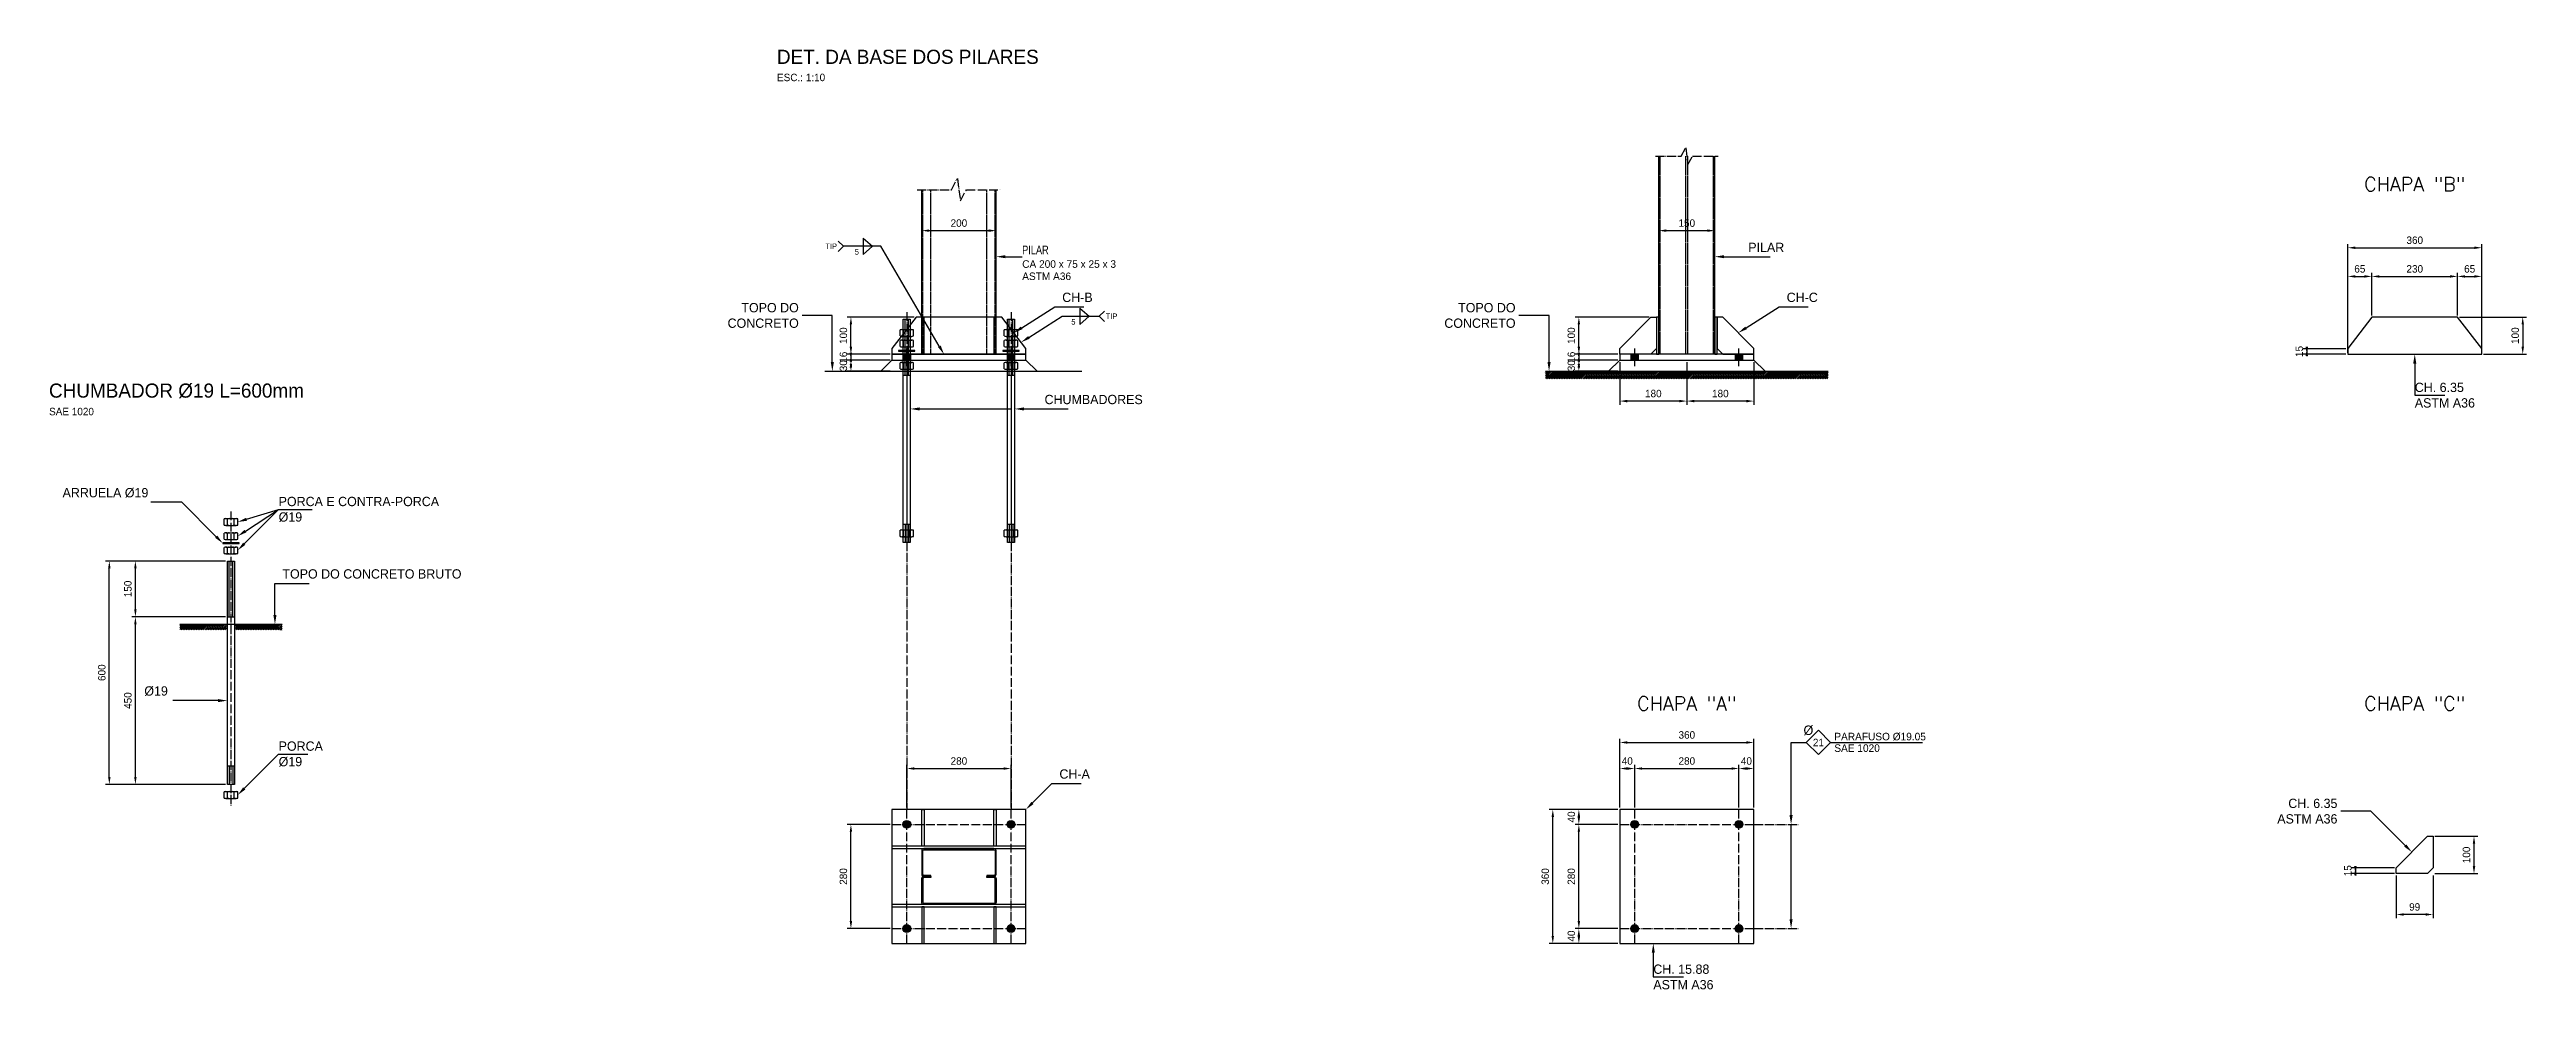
# Model space of a CAD drawing. Extents: x -2442 to 4210, y -1699 to 827.
import ezdxf

# ---------------------------------------------------------------- set-up
doc = ezdxf.new("R2010")
doc.units = 0
doc.header["$MEASUREMENT"] = 0
doc.linetypes.add('ACAD_ISO01W100', pattern=[5, 4, -1])
doc.linetypes.add('ACAD_ISO04W100', pattern=[30.5, 24, -3, 0.5, -3])
doc.layers.get('DEFPOINTS').update_dxf_attribs({"linetype": 'ACAD_ISO01W100'})
for name, color, linetype in [('CHU-CHUMBADOR', 1, 'Continuous'), ('DIM-1', 4, 'Continuous'), ('EIXO', 5, 'ACAD_ISO04W100'), ('FAB-CHAPA', 2, 'Continuous'), ('G-SIMBOLO', 4, 'Continuous'), ('L-HIDDEN', 7, 'ACAD_ISO01W100'), ('PERFIL', 1, 'Continuous'), ('REGUA120', 2, 'Continuous'), ('REGUA80', 4, 'Continuous')]:
    doc.layers.add(name, color=color, linetype=linetype)
doc.styles.add('REGUA100', font='ROMANS.SHX', dxfattribs={"height": 2.54})
doc.dimstyles.new('ISO-25', dxfattribs={"dimtxt": 2.5, "dimasz": 2.5, "dimexe": 1.25, "dimexo": 0.625, "dimtad": 1, "dimtxsty": 'STANDARD', "dimcen": 2.5, "dimclrt": 4, "dimazin": 3, "dimtfac": 1, "dimtmove": 0, "dimatfit": 3})
pattern_1 = [(45, (0, 0), (-2.245064, 2.245064), [])]

# ---------------------------------------------------------------- blocks, each defined once
blk = doc.blocks.new('*D0')
for p, q in [((-1969.5, -697.5), (-2221.7, -697.5)), ((-2211.7, -1127.5), (-2211.7, -717.5)), ((-1969.5, -1147.5), (-2221.7, -1147.5))]:
    blk.add_line(p, q)
for points in [[(-2211.7, -697.5), (-2208.4, -717.5), (-2215, -717.5)], [(-2211.7, -1147.5), (-2215, -1127.5), (-2208.4, -1127.5)]]:
    blk.add_trace(points)
at = {"layer": 'DEFPOINTS', "color": 0, "linetype": 'BYBLOCK'}
for p in [(-1964.5, -697.5), (-1964.5, -1147.5)]:
    blk.add_point(p, dxfattribs=at)
at = {"layer": 'REGUA80', "color": 4, "insert": (-2221.7, -922.5), "char_height": 20, "attachment_point": 8, "rotation": 90}
blk.add_mtext('450', dxfattribs=at)
blk = doc.blocks.new('*D1')
for p, q in [((-1969.5, -547.5), (-2221.7, -547.5)), ((-2211.7, -677.5), (-2211.7, -567.5)), ((-1969.5, -697.5), (-2221.7, -697.5))]:
    blk.add_line(p, q)
for points in [[(-2211.7, -547.5), (-2208.4, -567.5), (-2215, -567.5)], [(-2211.7, -697.5), (-2215, -677.5), (-2208.4, -677.5)]]:
    blk.add_trace(points)
at = {"layer": 'DEFPOINTS', "color": 0, "linetype": 'BYBLOCK'}
for p in [(-1964.5, -547.5), (-1964.5, -697.5)]:
    blk.add_point(p, dxfattribs=at)
at = {"layer": 'REGUA80', "color": 4, "insert": (-2221.7, -622.5), "char_height": 20, "attachment_point": 8, "rotation": 90}
blk.add_mtext('150', dxfattribs=at)
blk = doc.blocks.new('*D2')
for p, q in [((-1969.5, -547.5), (-2291.7, -547.5)), ((-2281.7, -1127.5), (-2281.7, -567.5)), ((-1969.5, -1147.5), (-2291.7, -1147.5))]:
    blk.add_line(p, q)
for points in [[(-2281.7, -547.5), (-2278.4, -567.5), (-2285, -567.5)], [(-2281.7, -1147.5), (-2285, -1127.5), (-2278.4, -1127.5)]]:
    blk.add_trace(points)
at = {"layer": 'DEFPOINTS', "color": 0, "linetype": 'BYBLOCK'}
for p in [(-1964.5, -547.5), (-1964.5, -1147.5)]:
    blk.add_point(p, dxfattribs=at)
at = {"layer": 'REGUA80', "color": 4, "insert": (-2291.7, -847.5), "char_height": 20, "attachment_point": 8, "rotation": 90}
blk.add_mtext('600', dxfattribs=at)
blk = doc.blocks.new('*D3')
for p, q in [((-100, 320), (-100, 350)), ((-80, 340), (80, 340)), ((100, 320), (100, 350))]:
    blk.add_line(p, q)
for points in [[(-100, 340), (-80, 343.3), (-80, 336.7)], [(100, 340), (80, 336.7), (80, 343.3)]]:
    blk.add_trace(points)
at = {"layer": 'DEFPOINTS', "color": 0}
for p in [(0, 350), (-100, 315), (100, 315)]:
    blk.add_point(p, dxfattribs=at)
at = {"layer": 'REGUA80', "color": 4, "insert": (0, 350), "char_height": 20, "attachment_point": 8}
blk.add_mtext('200', dxfattribs=at)
blk = doc.blocks.new('*D4')
for p, q in [((-185, -7.9), (-300, -7.9)), ((-185, -37.9), (-300, -37.9)), ((-290, -17.9), (-290, -27.9))]:
    blk.add_line(p, q)
for points in [[(-290, -7.9), (-286.7, -27.9), (-293.3, -27.9)], [(-290, -37.9), (-293.3, -17.9), (-286.7, -17.9)]]:
    blk.add_trace(points)
at = {"layer": 'DEFPOINTS', "color": 0, "linetype": 'BYBLOCK'}
for p in [(-180, -7.9), (-180, -37.9)]:
    blk.add_point(p, dxfattribs=at)
at = {"layer": 'REGUA80', "color": 4, "insert": (-300, -22.9), "char_height": 20, "attachment_point": 8, "rotation": 90}
blk.add_mtext('30', dxfattribs=at)
blk = doc.blocks.new('*D5')
for p, q in [((-185, 7.9), (-300, 7.9)), ((-290, 12.1), (-290, -12.1)), ((-185, -7.9), (-300, -7.9))]:
    blk.add_line(p, q)
for points in [[(-290, -7.9), (-293.3, 12.1), (-286.7, 12.1)], [(-290, 7.9), (-286.7, -12.1), (-293.3, -12.1)]]:
    blk.add_trace(points)
at = {"layer": 'DEFPOINTS', "color": 0, "linetype": 'BYBLOCK'}
for p in [(-180, 7.9), (-180, -7.9)]:
    blk.add_point(p, dxfattribs=at)
at = {"layer": 'REGUA80', "color": 4, "insert": (-300, 0), "char_height": 20, "attachment_point": 8, "rotation": 90}
blk.add_mtext('16', dxfattribs=at)
blk = doc.blocks.new('*D6')
for p, q in [((-120, 107.9), (-300, 107.9)), ((-290, 27.9), (-290, 87.9)), ((-185, 7.9), (-300, 7.9))]:
    blk.add_line(p, q)
for points in [[(-290, 107.9), (-286.7, 87.9), (-293.3, 87.9)], [(-290, 7.9), (-293.3, 27.9), (-286.7, 27.9)]]:
    blk.add_trace(points)
at = {"layer": 'DEFPOINTS', "color": 0, "linetype": 'BYBLOCK'}
for p in [(-115, 107.9), (-180, 7.9)]:
    blk.add_point(p, dxfattribs=at)
at = {"layer": 'REGUA80', "color": 4, "insert": (-300, 57.9), "char_height": 20, "attachment_point": 8, "rotation": 90}
blk.add_mtext('100', dxfattribs=at)
blk = doc.blocks.new('*D7')
for p, q in [((1880, 320), (1880, 350)), ((1900, 340), (2010, 340)), ((2030, 320), (2030, 350))]:
    blk.add_line(p, q)
for points in [[(1880, 340), (1900, 343.3), (1900, 336.7)], [(2030, 340), (2010, 336.7), (2010, 343.3)]]:
    blk.add_trace(points)
at = {"layer": 'DEFPOINTS', "color": 0}
for p in [(1955, 350), (1880, 315), (2030, 315)]:
    blk.add_point(p, dxfattribs=at)
at = {"layer": 'REGUA80', "color": 4, "insert": (1955, 350), "char_height": 20, "attachment_point": 8}
blk.add_mtext('150', dxfattribs=at)
blk = doc.blocks.new('*D8')
for p, q in [((1770, -7.9), (1655, -7.9)), ((1770, -37.9), (1655, -37.9)), ((1665, -17.9), (1665, -27.9))]:
    blk.add_line(p, q)
for points in [[(1665, -7.9), (1668.3, -27.9), (1661.7, -27.9)], [(1665, -37.9), (1661.7, -17.9), (1668.3, -17.9)]]:
    blk.add_trace(points)
at = {"layer": 'DEFPOINTS', "color": 0, "linetype": 'BYBLOCK'}
for p in [(1775, -7.9), (1775, -37.9)]:
    blk.add_point(p, dxfattribs=at)
at = {"layer": 'REGUA80', "color": 4, "insert": (1655, -22.9), "char_height": 20, "attachment_point": 8, "rotation": 90}
blk.add_mtext('30', dxfattribs=at)
blk = doc.blocks.new('*D9')
for p, q in [((1770, 7.9), (1655, 7.9)), ((1665, 12.1), (1665, -12.1)), ((1770, -7.9), (1655, -7.9))]:
    blk.add_line(p, q)
for points in [[(1665, -7.9), (1661.7, 12.1), (1668.3, 12.1)], [(1665, 7.9), (1668.3, -12.1), (1661.7, -12.1)]]:
    blk.add_trace(points)
at = {"layer": 'DEFPOINTS', "color": 0, "linetype": 'BYBLOCK'}
for p in [(1775, 7.9), (1775, -7.9)]:
    blk.add_point(p, dxfattribs=at)
at = {"layer": 'REGUA80', "color": 4, "insert": (1655, 0), "char_height": 20, "attachment_point": 8, "rotation": 90}
blk.add_mtext('16', dxfattribs=at)
blk = doc.blocks.new('*D10')
for p, q in [((1853.7, 107.9), (1655, 107.9)), ((1665, 27.9), (1665, 87.9)), ((1770, 7.9), (1655, 7.9))]:
    blk.add_line(p, q)
for points in [[(1665, 107.9), (1668.3, 87.9), (1661.7, 87.9)], [(1665, 7.9), (1661.7, 27.9), (1668.3, 27.9)]]:
    blk.add_trace(points)
at = {"layer": 'DEFPOINTS', "color": 0, "linetype": 'BYBLOCK'}
for p in [(1858.7, 107.9), (1775, 7.9)]:
    blk.add_point(p, dxfattribs=at)
at = {"layer": 'REGUA80', "color": 4, "insert": (1655, 57.9), "char_height": 20, "attachment_point": 8, "rotation": 90}
blk.add_mtext('100', dxfattribs=at)
blk = doc.blocks.new('*D11')
for p, q in [((1775, -12.9), (1775, -127.9)), ((1955, -12.9), (1955, -127.9)), ((1935, -117.9), (1795, -117.9))]:
    blk.add_line(p, q)
for points in [[(1775, -117.9), (1795, -114.6), (1795, -121.3)], [(1955, -117.9), (1935, -121.3), (1935, -114.6)]]:
    blk.add_trace(points)
at = {"layer": 'DEFPOINTS', "color": 0}
for p in [(1775, -7.9), (1955, -7.9), (1865, -107.9)]:
    blk.add_point(p, dxfattribs=at)
at = {"layer": 'REGUA80', "color": 4, "insert": (1865, -107.9), "char_height": 20, "attachment_point": 8}
blk.add_mtext('180', dxfattribs=at)
blk = doc.blocks.new('*D12')
for p, q in [((1955, -12.9), (1955, -127.9)), ((2135, -12.9), (2135, -127.9)), ((2115, -117.9), (1975, -117.9))]:
    blk.add_line(p, q)
for points in [[(1955, -117.9), (1975, -114.6), (1975, -121.3)], [(2135, -117.9), (2115, -121.3), (2115, -114.6)]]:
    blk.add_trace(points)
at = {"layer": 'DEFPOINTS', "color": 0}
for p in [(1955, -7.9), (2135, -7.9), (2045, -107.9)]:
    blk.add_point(p, dxfattribs=at)
at = {"layer": 'REGUA80', "color": 4, "insert": (2045, -107.9), "char_height": 20, "attachment_point": 8}
blk.add_mtext('180', dxfattribs=at)
blk = doc.blocks.new('*D13')
for p, q in [((-185, -1255), (-300, -1255)), ((-290, -1515), (-290, -1275)), ((-185, -1535), (-300, -1535))]:
    blk.add_line(p, q)
for points in [[(-290, -1255), (-286.7, -1275), (-293.3, -1275)], [(-290, -1535), (-293.3, -1515), (-286.7, -1515)]]:
    blk.add_trace(points)
at = {"layer": 'DEFPOINTS', "color": 0, "linetype": 'BYBLOCK'}
for p in [(-180, -1255), (-180, -1535)]:
    blk.add_point(p, dxfattribs=at)
at = {"layer": 'REGUA80', "color": 4, "insert": (-300, -1395), "char_height": 20, "attachment_point": 8, "rotation": 90}
blk.add_mtext('280', dxfattribs=at)
blk = doc.blocks.new('*D14')
for p, q in [((-140, -1210), (-140, -1095)), ((-120, -1105), (120, -1105)), ((140, -1210), (140, -1095))]:
    blk.add_line(p, q)
for points in [[(-140, -1105), (-120, -1101.7), (-120, -1108.3)], [(140, -1105), (120, -1108.3), (120, -1101.7)]]:
    blk.add_trace(points)
at = {"layer": 'DEFPOINTS', "color": 0}
for p in [(0, -1095), (-140, -1215), (140, -1215)]:
    blk.add_point(p, dxfattribs=at)
at = {"layer": 'REGUA80', "color": 4, "insert": (0, -1095), "char_height": 20, "attachment_point": 8}
blk.add_mtext('280', dxfattribs=at)
blk = doc.blocks.new('*D15')
for p, q in [((1770, -1535), (1655, -1535)), ((1770, -1575), (1655, -1575)), ((1665, -1555), (1665, -1555))]:
    blk.add_line(p, q)
for points in [[(1665, -1535), (1668.3, -1555), (1661.7, -1555)], [(1665, -1575), (1661.7, -1555), (1668.3, -1555)]]:
    blk.add_trace(points)
at = {"layer": 'DEFPOINTS', "color": 0, "linetype": 'BYBLOCK'}
for p in [(1775, -1535), (1775, -1575)]:
    blk.add_point(p, dxfattribs=at)
at = {"layer": 'REGUA80', "color": 4, "insert": (1655, -1555), "char_height": 20, "attachment_point": 8, "rotation": 90}
blk.add_mtext('40', dxfattribs=at)
blk = doc.blocks.new('*D16')
for p, q in [((1770, -1255), (1655, -1255)), ((1665, -1515), (1665, -1275)), ((1770, -1535), (1655, -1535))]:
    blk.add_line(p, q)
for points in [[(1665, -1255), (1668.3, -1275), (1661.7, -1275)], [(1665, -1535), (1661.7, -1515), (1668.3, -1515)]]:
    blk.add_trace(points)
at = {"layer": 'DEFPOINTS', "color": 0, "linetype": 'BYBLOCK'}
for p in [(1775, -1255), (1775, -1535)]:
    blk.add_point(p, dxfattribs=at)
at = {"layer": 'REGUA80', "color": 4, "insert": (1655, -1395), "char_height": 20, "attachment_point": 8, "rotation": 90}
blk.add_mtext('280', dxfattribs=at)
blk = doc.blocks.new('*D17')
for p, q in [((1770, -1215), (1655, -1215)), ((1770, -1255), (1655, -1255)), ((1665, -1235), (1665, -1235))]:
    blk.add_line(p, q)
for points in [[(1665, -1215), (1668.3, -1235), (1661.7, -1235)], [(1665, -1255), (1661.7, -1235), (1668.3, -1235)]]:
    blk.add_trace(points)
at = {"layer": 'DEFPOINTS', "color": 0, "linetype": 'BYBLOCK'}
for p in [(1775, -1215), (1775, -1255)]:
    blk.add_point(p, dxfattribs=at)
at = {"layer": 'REGUA80', "color": 4, "insert": (1655, -1235), "char_height": 20, "attachment_point": 8, "rotation": 90}
blk.add_mtext('40', dxfattribs=at)
blk = doc.blocks.new('*D18')
for p, q in [((1775, -1210), (1775, -1095)), ((1795, -1105), (1795, -1105)), ((1815, -1210), (1815, -1095))]:
    blk.add_line(p, q)
for points in [[(1775, -1105), (1795, -1101.7), (1795, -1108.3)], [(1815, -1105), (1795, -1108.3), (1795, -1101.7)]]:
    blk.add_trace(points)
at = {"layer": 'DEFPOINTS', "color": 0}
for p in [(1795, -1095), (1775, -1215), (1815, -1215)]:
    blk.add_point(p, dxfattribs=at)
at = {"layer": 'REGUA80', "color": 4, "insert": (1795, -1095), "char_height": 20, "attachment_point": 8}
blk.add_mtext('40', dxfattribs=at)
blk = doc.blocks.new('*D19')
for p, q in [((1815, -1210), (1815, -1095)), ((1835, -1105), (2075, -1105)), ((2095, -1210), (2095, -1095))]:
    blk.add_line(p, q)
for points in [[(1815, -1105), (1835, -1101.7), (1835, -1108.3)], [(2095, -1105), (2075, -1108.3), (2075, -1101.7)]]:
    blk.add_trace(points)
at = {"layer": 'DEFPOINTS', "color": 0}
for p in [(1955, -1095), (1815, -1215), (2095, -1215)]:
    blk.add_point(p, dxfattribs=at)
at = {"layer": 'REGUA80', "color": 4, "insert": (1955, -1095), "char_height": 20, "attachment_point": 8}
blk.add_mtext('280', dxfattribs=at)
blk = doc.blocks.new('*D20')
for p, q in [((2095, -1210), (2095, -1095)), ((2115, -1105), (2115, -1105)), ((2135, -1210), (2135, -1095))]:
    blk.add_line(p, q)
for points in [[(2095, -1105), (2115, -1101.7), (2115, -1108.3)], [(2135, -1105), (2115, -1108.3), (2115, -1101.7)]]:
    blk.add_trace(points)
at = {"layer": 'DEFPOINTS', "color": 0}
for p in [(2115, -1095), (2095, -1215), (2135, -1215)]:
    blk.add_point(p, dxfattribs=at)
at = {"layer": 'REGUA80', "color": 4, "insert": (2115, -1095), "char_height": 20, "attachment_point": 8}
blk.add_mtext('40', dxfattribs=at)
blk = doc.blocks.new('*D21')
for p, q in [((1770, -1215), (1585, -1215)), ((1595, -1555), (1595, -1235)), ((1770, -1575), (1585, -1575))]:
    blk.add_line(p, q)
for points in [[(1595, -1215), (1598.3, -1235), (1591.7, -1235)], [(1595, -1575), (1591.7, -1555), (1598.3, -1555)]]:
    blk.add_trace(points)
at = {"layer": 'DEFPOINTS', "color": 0, "linetype": 'BYBLOCK'}
for p in [(1775, -1215), (1775, -1575)]:
    blk.add_point(p, dxfattribs=at)
at = {"layer": 'REGUA80', "color": 4, "insert": (1585, -1395), "char_height": 20, "attachment_point": 8, "rotation": 90}
blk.add_mtext('360', dxfattribs=at)
blk = doc.blocks.new('*D22')
for p, q in [((1775, -1210), (1775, -1025)), ((1795, -1035), (2115, -1035)), ((2135, -1210), (2135, -1025))]:
    blk.add_line(p, q)
for points in [[(1775, -1035), (1795, -1031.7), (1795, -1038.3)], [(2135, -1035), (2115, -1038.3), (2115, -1031.7)]]:
    blk.add_trace(points)
at = {"layer": 'DEFPOINTS', "color": 0}
for p in [(1955, -1025), (1775, -1215), (2135, -1215)]:
    blk.add_point(p, dxfattribs=at)
at = {"layer": 'REGUA80', "color": 4, "insert": (1955, -1025), "char_height": 20, "attachment_point": 8}
blk.add_mtext('360', dxfattribs=at)
blk = doc.blocks.new('*D23')
for p, q in [((3730, 27), (3730, 227)), ((3750, 217), (3775, 217)), ((3795, 112), (3795, 227))]:
    blk.add_line(p, q)
for points in [[(3730, 217), (3750, 220.3), (3750, 213.7)], [(3795, 217), (3775, 213.7), (3775, 220.3)]]:
    blk.add_trace(points)
at = {"layer": 'DEFPOINTS', "color": 0}
for p in [(3762.5, 227), (3795, 107), (3730, 22)]:
    blk.add_point(p, dxfattribs=at)
at = {"layer": 'REGUA80', "color": 4, "insert": (3762.5, 227), "char_height": 20, "attachment_point": 8}
blk.add_mtext('65', dxfattribs=at)
blk = doc.blocks.new('*D24')
for p, q in [((3795, 112), (3795, 227)), ((3815, 217), (4005, 217)), ((4025, 112), (4025, 227))]:
    blk.add_line(p, q)
for points in [[(3795, 217), (3815, 220.3), (3815, 213.7)], [(4025, 217), (4005, 213.7), (4005, 220.3)]]:
    blk.add_trace(points)
at = {"layer": 'DEFPOINTS', "color": 0}
for p in [(3910, 227), (3795, 107), (4025, 107)]:
    blk.add_point(p, dxfattribs=at)
at = {"layer": 'REGUA80', "color": 4, "insert": (3910, 227), "char_height": 20, "attachment_point": 8}
blk.add_mtext('230', dxfattribs=at)
blk = doc.blocks.new('*D25')
for p, q in [((4025, 112), (4025, 227)), ((4045, 217), (4070, 217)), ((4090, 27), (4090, 227))]:
    blk.add_line(p, q)
for points in [[(4025, 217), (4045, 220.3), (4045, 213.7)], [(4090, 217), (4070, 213.7), (4070, 220.3)]]:
    blk.add_trace(points)
at = {"layer": 'DEFPOINTS', "color": 0}
for p in [(4057.5, 227), (4025, 107), (4090, 22)]:
    blk.add_point(p, dxfattribs=at)
at = {"layer": 'REGUA80', "color": 4, "insert": (4057.5, 227), "char_height": 20, "attachment_point": 8}
blk.add_mtext('65', dxfattribs=at)
blk = doc.blocks.new('*D26')
for p, q in [((3730, 12), (3730, 304)), ((3750, 294), (4070, 294)), ((4090, 12), (4090, 304))]:
    blk.add_line(p, q)
for points in [[(3730, 294), (3750, 297.3), (3750, 290.7)], [(4090, 294), (4070, 290.7), (4070, 297.3)]]:
    blk.add_trace(points)
at = {"layer": 'DEFPOINTS', "color": 0}
for p in [(3910, 304), (3730, 7), (4090, 7)]:
    blk.add_point(p, dxfattribs=at)
at = {"layer": 'REGUA80', "color": 4, "insert": (3910, 304), "char_height": 20, "attachment_point": 8}
blk.add_mtext('360', dxfattribs=at)
blk = doc.blocks.new('*D27')
for p, q in [((3725, 22.9), (3610, 22.9)), ((3725, 7.9), (3610, 7.9)), ((3620, 27.9), (3620, 2.9))]:
    blk.add_line(p, q)
for points in [[(3620, 7.9), (3616.7, 27.9), (3623.3, 27.9)], [(3620, 22.9), (3623.3, 2.9), (3616.7, 2.9)]]:
    blk.add_trace(points)
at = {"layer": 'DEFPOINTS', "color": 0, "linetype": 'BYBLOCK'}
for p in [(3730, 22.9), (3730, 7.9)]:
    blk.add_point(p, dxfattribs=at)
at = {"layer": 'REGUA80', "color": 4, "insert": (3610, 15.4), "char_height": 20, "attachment_point": 8, "rotation": 90}
blk.add_mtext('15', dxfattribs=at)
blk = doc.blocks.new('*D28')
for p, q in [((4030, 107.9), (4210, 107.9)), ((4200, 87.9), (4200, 27.9)), ((4095, 7.9), (4210, 7.9))]:
    blk.add_line(p, q)
for points in [[(4200, 107.9), (4203.3, 87.9), (4196.7, 87.9)], [(4200, 7.9), (4196.7, 27.9), (4203.3, 27.9)]]:
    blk.add_trace(points)
at = {"layer": 'DEFPOINTS', "color": 0, "linetype": 'BYBLOCK'}
for p in [(4025, 107.9), (4090, 7.9)]:
    blk.add_point(p, dxfattribs=at)
at = {"layer": 'REGUA80', "color": 4, "insert": (4190, 57.9), "char_height": 20, "attachment_point": 8, "rotation": 90}
blk.add_mtext('100', dxfattribs=at)
blk = doc.blocks.new('*D29')
for p, q in [((3964.1, -1287.1), (4079.1, -1287.1)), ((4069.1, -1307.1), (4069.1, -1367.1)), ((3964.1, -1387.1), (4079.1, -1387.1))]:
    blk.add_line(p, q)
for points in [[(4069.1, -1287.1), (4072.5, -1307.1), (4065.8, -1307.1)], [(4069.1, -1387.1), (4065.8, -1367.1), (4072.5, -1367.1)]]:
    blk.add_trace(points)
at = {"layer": 'DEFPOINTS', "color": 0, "linetype": 'BYBLOCK'}
for p in [(3959.1, -1287.1), (3959.1, -1387.1)]:
    blk.add_point(p, dxfattribs=at)
at = {"layer": 'REGUA80', "color": 4, "insert": (4059.1, -1337.1), "char_height": 20, "attachment_point": 8, "rotation": 90}
blk.add_mtext('100', dxfattribs=at)
blk = doc.blocks.new('*D30')
for p, q in [((3860.5, -1392.1), (3860.5, -1507.1)), ((3959.1, -1392.1), (3959.1, -1507.1)), ((3939.1, -1497.1), (3880.5, -1497.1))]:
    blk.add_line(p, q)
for points in [[(3860.5, -1497.1), (3880.5, -1493.7), (3880.5, -1500.4)], [(3959.1, -1497.1), (3939.1, -1500.4), (3939.1, -1493.7)]]:
    blk.add_trace(points)
at = {"layer": 'DEFPOINTS', "color": 0}
for p in [(3860.5, -1387.1), (3959.1, -1387.1), (3909.8, -1487.1)]:
    blk.add_point(p, dxfattribs=at)
at = {"layer": 'REGUA80', "color": 4, "insert": (3909.8, -1487.1), "char_height": 20, "attachment_point": 8}
blk.add_mtext('99', dxfattribs=at)
blk = doc.blocks.new('*D31')
for p, q in [((3855.5, -1372.1), (3740.5, -1372.1)), ((3855.5, -1387.1), (3740.5, -1387.1)), ((3750.5, -1367.1), (3750.5, -1392.1))]:
    blk.add_line(p, q)
for points in [[(3750.5, -1387.1), (3747.2, -1367.1), (3753.8, -1367.1)], [(3750.5, -1372.1), (3753.8, -1392.1), (3747.2, -1392.1)]]:
    blk.add_trace(points)
at = {"layer": 'DEFPOINTS', "color": 0, "linetype": 'BYBLOCK'}
for p in [(3860.5, -1372.1), (3860.5, -1387.1)]:
    blk.add_point(p, dxfattribs=at)
at = {"layer": 'REGUA80', "color": 4, "insert": (3740.5, -1379.6), "char_height": 20, "attachment_point": 8, "rotation": 90}
blk.add_mtext('15', dxfattribs=at)

msp = doc.modelspace()

# ---------------------------------------------------------------- hatches: boundary and pattern name
h = msp.add_hatch()
h.set_pattern_fill('ANSI31', color=256, style=0)
h.set_pattern_definition(pattern_1)
h.paths.add_polyline_path([(1575, -37.94), (1575, -57.94), (2335, -57.94), (2335, -37.94)])
h = msp.add_hatch()
h.set_pattern_fill('ANSI31', color=256, style=0)
h.set_pattern_definition(pattern_1)
h.paths.add_polyline_path([(-2092.16, -717.5), (-2092.16, -732.5), (-1967.025, -732.5), (-1967.025, -717.5)])
h = msp.add_hatch()
h.set_pattern_fill('ANSI31', color=256, style=0)
h.set_pattern_definition(pattern_1)
h.paths.add_polyline_path([(-1817.84, -717.5), (-1817.84, -732.5), (-1942.975, -732.5), (-1942.975, -717.5)])

# ---------------------------------------------------------------- linework, layer by layer
for p, q in [((-360, -37.94), (330, -37.94)), ((1575, -37.94), (2335, -37.94)), ((-2092.16, -717.5), (-1817.84, -717.5)), ((2235, -1035), (2275.781, -1035))]:
    msp.add_line(p, q)
at = {"color": 4}
for p, q in [((-180, -7.94), (-210, -37.94)), ((180, -7.94), (210, -37.94)), ((1775, -7.94), (1745, -37.94)), ((2135, -7.94), (2165, -37.94)), ((2341.131, -1035), (2588.131, -1035))]:
    msp.add_line(p, q, dxfattribs=at)
at = {"color": 255}
for points in [[(-52.643, 29.507), (-210, 297.94)], [(188.092, 53.362), (277, 109.94)]]:
    msp.add_lwpolyline(points, dxfattribs=at)
for points in [[(125, 270), (170, 270)], [(2055, 270), (2100, 270), (2178.5, 270)], [(168.592, 78.862), (257.5, 135.44), (335.5, 135.44)], [(2114.267, 78.862), (2203.175, 135.44), (2281.175, 135.44)], [(-340, -12.94), (-340, 112.06), (-421, 112.06)], [(1585, -12.94), (1585, 112.06), (1504, 112.06)], [(3910, -17.06), (3910, -102.06), (3991, -102.06)], [(-105.475, -138.97), (140, -138.97)], [(174.525, -138.97), (210, -138.97), (293.25, -138.97)], [(-1994.585, -482.197), (-2086.907, -389.875), (-2169.907, -389.875)], [(-1919.331, -501.247), (-1827.008, -408.925), (-1737.009, -408.925)], [(-1916.082, -467.147), (-1827.008, -408.925)], [(-1913.111, -435.382), (-1827.008, -408.925)], [(-1836.89, -692.5), (-1836.89, -607.5), (-1745.391, -607.5)], [(-1989.525, -922.5), (-2034.525, -922.5), (-2111.525, -922.5)], [(2235, -1230), (2235, -1035)], [(-1919.331, -1158.397), (-1827.008, -1066.075), (-1748.258, -1066.075)], [(197.678, -1197.322), (250, -1145), (328, -1145)], [(2235, -1510), (2235, -1255)], [(3884.647, -1311.882), (3792.325, -1219.56), (3711.325, -1219.56)], [(1865, -1600), (1865, -1665), (1946, -1665)]]:
    msp.add_lwpolyline(points)
at = {"color": 4}
msp.add_lwpolyline([(2341.131, -1035), (2308.456, -1002.325), (2275.781, -1035), (2308.456, -1067.675)], close=True, dxfattribs=at)
at = {"const_width": 10.525}
for points in [[(-145.262, -1255, 1), (-134.738, -1255, 1)], [(134.738, -1255, 1), (145.262, -1255, 1)], [(1809.738, -1255, 1), (1820.262, -1255, 1)], [(2089.738, -1255, 1), (2100.262, -1255, 1)], [(-145.262, -1535, 1), (-134.738, -1535, 1)], [(134.738, -1535, 1), (145.262, -1535, 1)], [(1809.738, -1535, 1), (1820.262, -1535, 1)], [(2089.738, -1535, 1), (2100.262, -1535, 1)]]:
    msp.add_lwpolyline(points, format="xyb", close=True, dxfattribs=at)
for points in [[(100, 270), (125, 274.167), (125, 265.833)], [(2030, 270), (2055, 274.167), (2055, 265.833)], [(147.5, 65.44), (166.355, 82.377), (170.829, 75.347)], [(2093.175, 65.44), (2112.03, 82.377), (2116.504, 75.347)], [(3910, 7.94), (3914.167, -17.06), (3905.833, -17.06)], [(-340, -37.94), (-344.167, -12.94), (-335.833, -12.94)], [(1585, -37.94), (1580.833, -12.94), (1589.167, -12.94)], [(-130.475, -138.97), (-105.475, -134.803), (-105.475, -143.137)], [(149.525, -138.97), (174.525, -134.803), (174.525, -143.137)], [(-1937.008, -442.725), (-1914.335, -431.399), (-1911.887, -439.365)], [(-1937.008, -480.825), (-1918.362, -463.659), (-1913.802, -470.635)], [(-1976.907, -499.875), (-1997.531, -485.144), (-1991.639, -479.251)], [(-1937.008, -518.925), (-1922.277, -498.301), (-1916.384, -504.194)], [(-1836.89, -717.5), (-1841.057, -692.5), (-1832.723, -692.5)], [(-1964.525, -922.5), (-1989.525, -926.667), (-1989.525, -918.333)], [(-1937.008, -1176.075), (-1922.277, -1155.451), (-1916.384, -1161.344)], [(180, -1215), (194.731, -1194.376), (200.624, -1200.269)], [(2235, -1255), (2230.833, -1230), (2239.167, -1230)], [(3902.325, -1329.56), (3881.701, -1314.829), (3887.594, -1308.936)], [(2235, -1535), (2230.833, -1510), (2239.167, -1510)], [(1865, -1575), (1869.167, -1600), (1860.833, -1600)]]:
    msp.add_trace(points)
at = {"color": 255}
for points in [[(-150.525, -7.94), (-129.475, -7.94), (-150.525, 7.94), (-129.475, 7.94)], [(-150.525, -7.94), (-129.475, -7.94), (-150.525, 7.94), (-129.475, 7.94)], [(-40, 7.94), (-56.238, 27.4), (-49.048, 31.615)], [(129.475, -7.94), (150.525, -7.94), (129.475, 7.94), (150.525, 7.94)], [(129.475, -7.94), (150.525, -7.94), (129.475, 7.94), (150.525, 7.94)], [(167, 39.94), (185.855, 56.877), (190.329, 49.847)], [(1804.475, -7.94), (1825.525, -7.94), (1804.475, 7.94), (1825.525, 7.94)], [(1804.475, -7.94), (1825.525, -7.94), (1804.475, 7.94), (1825.525, 7.94)], [(2084.475, -7.94), (2105.525, -7.94), (2084.475, 7.94), (2105.525, 7.94)], [(2084.475, -7.94), (2105.525, -7.94), (2084.475, 7.94), (2105.525, 7.94)]]:
    msp.add_trace(points, dxfattribs=at)
at = {"layer": 'CHU-CHUMBADOR'}
for p, q in [((-157.992, 56.994), (-157.992, 73.186)), ((-153.494, 74.139), (-126.506, 74.139)), ((-148.996, 56.994), (-148.996, 73.186)), ((-131.004, 56.994), (-131.004, 73.186)), ((-122.008, 56.994), (-122.008, 73.186)), ((122.008, 56.994), (122.008, 73.186)), ((126.506, 74.139), (153.494, 74.139)), ((131.004, 56.994), (131.004, 73.186)), ((148.996, 56.994), (148.996, 73.186)), ((157.992, 56.994), (157.992, 73.186)), ((-157.992, 28.419), (-157.992, 44.611)), ((-153.494, 56.041), (-126.506, 56.041)), ((-153.494, 45.564), (-126.506, 45.564)), ((-153.494, 27.466), (-126.506, 27.466)), ((-148.996, 28.419), (-148.996, 44.611)), ((-131.004, 28.419), (-131.004, 44.611)), ((-122.008, 28.419), (-122.008, 44.611)), ((122.008, 28.419), (122.008, 44.611)), ((126.506, 56.041), (153.494, 56.041)), ((126.506, 45.564), (153.494, 45.564)), ((126.506, 27.466), (153.494, 27.466)), ((131.004, 28.419), (131.004, 44.611)), ((148.996, 28.419), (148.996, 44.611)), ((157.992, 28.419), (157.992, 44.611)), ((-157.992, -31.036), (-157.992, -14.844)), ((-153.494, -13.891), (-126.506, -13.891)), ((-153.494, -31.989), (-126.506, -31.989)), ((-148.996, -31.036), (-148.996, -14.844)), ((-131.004, -31.036), (-131.004, -14.844)), ((-122.008, -31.036), (-122.008, -14.844)), ((122.008, -31.036), (122.008, -14.844)), ((126.506, -13.891), (153.494, -13.891)), ((126.506, -31.989), (153.494, -31.989)), ((131.004, -31.036), (131.004, -14.844)), ((148.996, -31.036), (148.996, -14.844)), ((157.992, -31.036), (157.992, -14.844)), ((-1972.992, -450.821), (-1972.992, -434.629)), ((-1968.494, -433.676), (-1941.506, -433.676)), ((-1968.494, -451.774), (-1941.506, -451.774)), ((-1963.996, -450.821), (-1963.996, -434.629)), ((-1946.004, -450.821), (-1946.004, -434.629)), ((-1937.008, -450.821), (-1937.008, -434.629)), ((-157.992, -481.27), (-157.992, -465.078)), ((-153.494, -464.125), (-126.506, -464.125)), ((-148.996, -481.27), (-148.996, -465.078)), ((-131.004, -481.27), (-131.004, -465.078)), ((-122.008, -481.27), (-122.008, -465.078)), ((122.008, -481.27), (122.008, -465.078)), ((126.506, -464.125), (153.494, -464.125)), ((131.004, -481.27), (131.004, -465.078)), ((148.996, -481.27), (148.996, -465.078)), ((157.992, -481.27), (157.992, -465.078)), ((-1972.992, -488.921), (-1972.992, -472.729)), ((-1972.992, -527.021), (-1972.992, -510.829)), ((-1968.494, -471.776), (-1941.506, -471.776)), ((-1968.494, -489.874), (-1941.506, -489.874)), ((-1968.494, -509.876), (-1941.506, -509.876)), ((-1968.494, -527.974), (-1941.506, -527.974)), ((-1963.996, -488.921), (-1963.996, -472.729)), ((-1963.996, -527.021), (-1963.996, -510.829)), ((-1946.004, -488.921), (-1946.004, -472.729)), ((-1946.004, -527.021), (-1946.004, -510.829)), ((-1937.008, -488.921), (-1937.008, -472.729)), ((-1937.008, -527.021), (-1937.008, -510.829)), ((-153.494, -482.223), (-126.506, -482.223)), ((126.506, -482.223), (153.494, -482.223)), ((-1972.992, -1184.171), (-1972.992, -1167.979)), ((-1968.494, -1167.026), (-1941.506, -1167.026)), ((-1968.494, -1185.124), (-1941.506, -1185.124)), ((-1963.996, -1184.171), (-1963.996, -1167.979)), ((-1946.004, -1184.171), (-1946.004, -1167.979)), ((-1937.008, -1184.171), (-1937.008, -1167.979))]:
    msp.add_line(p, q, dxfattribs=at)
for points in [[(-161.907, 16.512), (-118.093, 16.512), (-118.093, 18.417), (-161.907, 18.417)], [(118.093, 16.512), (161.907, 16.512), (161.907, 18.417), (118.093, 18.417)], [(-1976.907, -500.828), (-1933.093, -500.828), (-1933.093, -498.923), (-1976.907, -498.923)]]:
    msp.add_lwpolyline(points, close=True, dxfattribs=at)
at = {"layer": 'CHU-CHUMBADOR', "linetype": 'CONTINUOUS'}
for centre, start, end in [((-153.494, 63.042), 66.0868315, 113.9131685), ((-144.498, 63.042), 90, 113.9131685), ((-135.502, 63.042), 66.0868315, 90), ((-126.506, 63.042), 66.0868315, 113.9131685), ((126.506, 63.042), 66.0868315, 113.9131685), ((135.502, 63.042), 90, 113.9131685), ((144.498, 63.042), 66.0868315, 90), ((153.494, 63.042), 66.0868315, 113.9131685), ((-153.494, 67.138), 246.0868315, 293.9131685), ((-153.494, 34.467), 66.0868315, 113.9131685), ((-153.494, 38.563), 246.0868315, 293.9131685), ((-144.498, 67.138), 246.0868315, 270), ((-144.498, 34.467), 90, 113.9131685), ((-144.498, 38.563), 246.0868315, 270), ((-135.502, 67.138), 270, 293.9131685), ((-135.502, 34.467), 66.0868315, 90), ((-135.502, 38.563), 270, 293.9131685), ((-126.506, 67.138), 246.0868315, 293.9131685), ((-126.506, 34.467), 66.0868315, 113.9131685), ((-126.506, 38.563), 246.0868315, 293.9131685), ((126.506, 67.138), 246.0868315, 293.9131685), ((126.506, 34.467), 66.0868315, 113.9131685), ((126.506, 38.563), 246.0868315, 293.9131685), ((135.502, 67.138), 246.0868315, 270), ((135.502, 34.467), 90, 113.9131685), ((135.502, 38.563), 246.0868315, 270), ((144.498, 67.138), 270, 293.9131685), ((144.498, 34.467), 66.0868315, 90), ((144.498, 38.563), 270, 293.9131685), ((153.494, 67.138), 246.0868315, 293.9131685), ((153.494, 34.467), 66.0868315, 113.9131685), ((153.494, 38.563), 246.0868315, 293.9131685), ((-153.494, -24.988), 66.0868315, 113.9131685), ((-153.494, -20.892), 246.0868315, 293.9131685), ((-144.498, -24.988), 90, 113.9131685), ((-144.498, -20.892), 246.0868315, 270), ((-135.502, -24.988), 66.0868315, 90), ((-135.502, -20.892), 270, 293.9131685), ((-126.506, -24.988), 66.0868315, 113.9131685), ((-126.506, -20.892), 246.0868315, 293.9131685), ((126.506, -24.988), 66.0868315, 113.9131685), ((126.506, -20.892), 246.0868315, 293.9131685), ((135.502, -24.988), 90, 113.9131685), ((135.502, -20.892), 246.0868315, 270), ((144.498, -24.988), 66.0868315, 90), ((144.498, -20.892), 270, 293.9131685), ((153.494, -24.988), 66.0868315, 113.9131685), ((153.494, -20.892), 246.0868315, 293.9131685), ((-1968.494, -444.773), 66.0868315, 113.9131685), ((-1968.494, -440.677), 246.0868315, 293.9131685), ((-1959.498, -444.773), 90, 113.9131685), ((-1959.498, -440.677), 246.0868315, 270), ((-1950.502, -444.773), 66.0868315, 90), ((-1950.502, -440.677), 270, 293.9131685), ((-1941.506, -444.773), 66.0868315, 113.9131685), ((-1941.506, -440.677), 246.0868315, 293.9131685), ((-153.494, -475.222), 66.0868315, 113.9131685), ((-144.498, -475.222), 90, 113.9131685), ((-135.502, -475.222), 66.0868315, 90), ((-126.506, -475.222), 66.0868315, 113.9131685), ((126.506, -475.222), 66.0868315, 113.9131685), ((135.502, -475.222), 90, 113.9131685), ((144.498, -475.222), 66.0868315, 90), ((153.494, -475.222), 66.0868315, 113.9131685), ((-1968.494, -482.873), 66.0868315, 113.9131685), ((-1968.494, -478.777), 246.0868315, 293.9131685), ((-1968.494, -520.973), 66.0868315, 113.9131685), ((-1968.494, -516.877), 246.0868315, 293.9131685), ((-1959.498, -482.873), 90, 113.9131685), ((-1959.498, -478.777), 246.0868315, 270), ((-1959.498, -520.973), 90, 113.9131685), ((-1959.498, -516.877), 246.0868315, 270), ((-1950.502, -482.873), 66.0868315, 90), ((-1950.502, -478.777), 270, 293.9131685), ((-1950.502, -520.973), 66.0868315, 90), ((-1950.502, -516.877), 270, 293.9131685), ((-1941.506, -482.873), 66.0868315, 113.9131685), ((-1941.506, -478.777), 246.0868315, 293.9131685), ((-1941.506, -520.973), 66.0868315, 113.9131685), ((-1941.506, -516.877), 246.0868315, 293.9131685), ((-153.494, -471.126), 246.0868315, 293.9131685), ((-144.498, -471.126), 246.0868315, 270), ((-135.502, -471.126), 270, 293.9131685), ((-126.506, -471.126), 246.0868315, 293.9131685), ((126.506, -471.126), 246.0868315, 293.9131685), ((135.502, -471.126), 246.0868315, 270), ((144.498, -471.126), 270, 293.9131685), ((153.494, -471.126), 246.0868315, 293.9131685), ((-1968.494, -1178.123), 66.0868315, 113.9131685), ((-1968.494, -1174.027), 246.0868315, 293.9131685), ((-1959.498, -1178.123), 90, 113.9131685), ((-1959.498, -1174.027), 246.0868315, 270), ((-1950.502, -1178.123), 66.0868315, 90), ((-1950.502, -1174.027), 270, 293.9131685), ((-1941.506, -1178.123), 66.0868315, 113.9131685), ((-1941.506, -1174.027), 246.0868315, 293.9131685)]:
    msp.add_arc(centre, 11.096, start, end, dxfattribs=at)
at = {"layer": 'EIXO'}
for p, q in [((-140, -23.82), (-140, 23.82)), ((-140, -23.82), (-140, 23.82)), ((140, -23.82), (140, 23.82)), ((140, -23.82), (140, 23.82)), ((1815, -23.82), (1815, 23.82)), ((1815, -23.82), (1815, 23.82)), ((2095, -23.82), (2095, 23.82)), ((2095, -23.82), (2095, 23.82)), ((-140, -7.94), (-140, -1215)), ((140, -7.94), (140, -1215)), ((-180, -1255), (180, -1255)), ((-140, -1575), (-140, -1215)), ((140, -1575), (140, -1215)), ((1775, -1255), (2135, -1255)), ((1815, -1575), (1815, -1215)), ((2095, -1575), (2095, -1215)), ((2135, -1255), (2255, -1255)), ((-180, -1535), (180, -1535)), ((1775, -1535), (2135, -1535)), ((2135, -1535), (2255, -1535))]:
    msp.add_line(p, q, dxfattribs=at)
for points in [[(1871, 540), (1940, 540), (1952, 562.5), (1958, 517.5), (1970, 540), (2039, 540)], [(-112, 450), (-20, 450), (-4, 480), (4, 420), (20, 450), (112, 450)], [(-140, 120.876), (-140, -517.224)], [(140, 120.876), (140, -517.224)], [(-1955, -414.15), (-1955, -1204.65)]]:
    msp.add_lwpolyline(points, dxfattribs=at)
at = {"layer": 'FAB-CHAPA'}
for points in [[(180, 7.94), (180, 22.94), (115, 107.94), (-115, 107.94), (-180, 22.94), (-180, 7.94)], [(-100, 7.94), (-93.65, 7.94), (-93.65, 107.94), (-100, 107.94)], [(93.65, 7.94), (100, 7.94), (100, 107.94), (93.65, 107.94)], [(1775, 7.94), (1775, 22.94), (1858.65, 107.94), (1873.65, 107.94), (1873.65, 22.94), (1858.65, 7.94)], [(1873.65, 7.94), (1880, 7.94), (1880, 107.94), (1873.65, 107.94)], [(2030, 7.94), (2036.35, 7.94), (2036.35, 107.94), (2030, 107.94)], [(2135, 7.94), (2135, 22.94), (2051.35, 107.94), (2036.35, 107.94), (2036.35, 22.94), (2051.35, 7.94)], [(4090, 7.94), (4090, 22.94), (4025, 107.94), (3795, 107.94), (3730, 22.94), (3730, 7.94)], [(-180, -7.94), (180, -7.94), (180, 7.94), (-180, 7.94)], [(-150.525, -7.94), (-129.475, -7.94), (-129.475, 7.94), (-150.525, 7.94)], [(-150.525, -7.94), (-129.475, -7.94), (-129.475, 7.94), (-150.525, 7.94)], [(129.475, -7.94), (150.525, -7.94), (150.525, 7.94), (129.475, 7.94)], [(129.475, -7.94), (150.525, -7.94), (150.525, 7.94), (129.475, 7.94)], [(1775, -7.94), (2135, -7.94), (2135, 7.94), (1775, 7.94)], [(1804.475, -7.94), (1825.525, -7.94), (1825.525, 7.94), (1804.475, 7.94)], [(1804.475, -7.94), (1825.525, -7.94), (1825.525, 7.94), (1804.475, 7.94)], [(2084.475, -7.94), (2105.525, -7.94), (2105.525, 7.94), (2084.475, 7.94)], [(2084.475, -7.94), (2105.525, -7.94), (2105.525, 7.94), (2084.475, 7.94)], [(-180, -1575), (180, -1575), (180, -1215), (-180, -1215)], [(-100, -1215), (-93.65, -1215), (-93.65, -1313.65), (-100, -1313.65)], [(93.65, -1215), (100, -1215), (100, -1313.65), (93.65, -1313.65)], [(1775, -1575), (2135, -1575), (2135, -1215), (1775, -1215)], [(-180, -1320), (180, -1320), (180, -1313.65), (-180, -1313.65)], [(3860.5, -1387.06), (3860.5, -1372.06), (3944.15, -1287.06), (3959.15, -1287.06), (3959.15, -1372.06), (3944.15, -1387.06)], [(-180, -1476.35), (180, -1476.35), (180, -1470), (-180, -1470)], [(-100, -1575), (-93.65, -1575), (-93.65, -1476.35), (-100, -1476.35)], [(93.65, -1575), (100, -1575), (100, -1476.35), (93.65, -1476.35)]]:
    msp.add_lwpolyline(points, close=True, dxfattribs=at)
at = {"layer": 'FAB-CHAPA', "linetype": 'CONTINUOUS'}
for centre in [(-140, -1255), (140, -1255), (1815, -1255), (2095, -1255), (-140, -1535), (140, -1535), (1815, -1535), (2095, -1535)]:
    msp.add_circle(centre, 10.525, dxfattribs=at)
at = {"layer": 'G-SIMBOLO'}
for p, q in [((-310, 297.94), (-324.142, 312.082)), ((-310, 297.94), (-324.142, 283.798)), ((-210, 297.94), (-310, 297.94)), ((-257.35, 319.715), (-257.35, 276.165)), ((-257.35, 319.715), (-232.071, 297.94)), ((-257.35, 276.165), (-232.071, 297.94)), ((277, 109.94), (377, 109.94)), ((324.35, 131.715), (324.35, 88.165)), ((324.35, 131.715), (349.629, 109.94)), ((324.35, 88.165), (349.629, 109.94)), ((377, 109.94), (391.142, 124.082)), ((377, 109.94), (391.142, 95.798))]:
    msp.add_line(p, q, dxfattribs=at)
at = {"layer": 'L-HIDDEN'}
for p, q in [((1883, 9.528), (1883, 540)), ((1952, 9.528), (1952, 540)), ((1958, 9.528), (1958, 540)), ((2027, 9.528), (2027, 540)), ((-97, 7.94), (-97, 450)), ((-75, 7.94), (-75, 450)), ((75, 7.94), (75, 450)), ((97, 7.94), (97, 450))]:
    msp.add_line(p, q, dxfattribs=at)
at = {"layer": 'PERFIL'}
for p, q in [((1880, 9.528), (1880, 540)), ((2030, 9.528), (2030, 540)), ((-100, 7.94), (-100, 450)), ((100, 7.94), (100, 450)), ((-144.762, -48.174), (-144.762, 101.826)), ((-135.238, -48.174), (-135.238, 101.826)), ((135.238, -48.174), (135.238, 101.826)), ((144.762, -48.174), (144.762, 101.826)), ((-149.525, -48.174), (-130.475, -48.174)), ((130.475, -48.174), (149.525, -48.174)), ((-149.525, -448.174), (-130.475, -448.174)), ((-144.762, -448.174), (-144.762, -498.174)), ((-135.238, -448.174), (-135.238, -498.174)), ((130.475, -448.174), (149.525, -448.174)), ((135.238, -448.174), (135.238, -498.174)), ((144.762, -448.174), (144.762, -498.174)), ((-1959.762, -697.5), (-1959.762, -547.5)), ((-1950.238, -697.5), (-1950.238, -547.5)), ((-1964.525, -697.5), (-1945.475, -697.5)), ((-1964.525, -1097.5), (-1945.475, -1097.5)), ((-1959.762, -1097.5), (-1959.762, -1147.5)), ((-1950.238, -1097.5), (-1950.238, -1147.5))]:
    msp.add_line(p, q, dxfattribs=at)
for points in [[(-130.475, 101.826), (-130.475, -498.174), (-149.525, -498.174), (-149.525, 101.826)], [(149.525, 101.826), (149.525, -498.174), (130.475, -498.174), (130.475, 101.826)], [(-1945.475, -547.5), (-1945.475, -1147.5), (-1964.525, -1147.5), (-1964.525, -547.5)]]:
    msp.add_lwpolyline(points, close=True, dxfattribs=at)
for points in [[(75, -1395), (94, -1395, 0.41421356), (100, -1389), (100, -1326, 0.41421356), (94, -1320), (-94, -1320, 0.41421356), (-100, -1326), (-100, -1389, 0.41421356), (-94, -1395), (-75, -1395), (-75, -1392), (-94, -1392, -0.41421356), (-97, -1389), (-97, -1326, -0.41421356), (-94, -1323), (94, -1323, -0.41421356), (97, -1326), (97, -1389, -0.41421356), (94, -1392), (75, -1392)], [(75, -1395), (94, -1395, -0.41421356), (100, -1401), (100, -1464, -0.41421356), (94, -1470), (-94, -1470, -0.41421356), (-100, -1464), (-100, -1401, -0.41421356), (-94, -1395), (-75, -1395), (-75, -1398), (-94, -1398, 0.41421356), (-97, -1401), (-97, -1464, 0.41421356), (-94, -1467), (94, -1467, 0.41421356), (97, -1464), (97, -1401, 0.41421356), (94, -1398), (75, -1398)]]:
    msp.add_lwpolyline(points, format="xyb", close=True, dxfattribs=at)

# ---------------------------------------------------------------- texts
at = {"color": 4}
for s, insert, char_height, attachment_point in [('PILAR', (2120, 282.5), 25, 7), ('TOPO DO \\PCONCRETO', (-430, 112.06), 25, 6), ('CH-B', (277.5, 147.94), 25, 7), ('TOPO DO \\PCONCRETO', (1495, 112.06), 25, 6), ('CH-C', (2223.175, 147.94), 25, 7), ('CHUMBADORES', (230, -126.47), 25, 7), ('CH. 6.35\\PASTM A36', (3910, -102.06), 25, 4), ('ARRUELA %%c19', (-2176.907, -377.375), 25, 9), ('PORCA E CONTRA-PORCA\\P%%c19', (-1827.008, -408.925), 25, 4), ('TOPO DO CONCRETO BRUTO', (-1816.89, -595), 25, 7), ('%%c19', (-2124.525, -910), 25, 9), ('%%c', (2268.354, -1015.783), 25.4, 7), ('PORCA\\P%%c19', (-1827.008, -1066.075), 25, 4), ('SAE 1020', (2351.131, -1040), 20.3, 1), ('PARAFUSO %%c19.05', (2351.131, -1030), 20.3, 7), ('CH-A', (270, -1132.5), 25, 7), ('CH. 6.35\\PASTM A36', (3702.325, -1219.56), 25, 6), ('CH. 15.88\\PASTM A36', (1865, -1665), 25, 4)]:
    msp.add_mtext(s, dxfattribs=dict(at, insert=insert, char_height=char_height, attachment_point=attachment_point))
at = {"insert": (2308.456, -1035), "char_height": 20, "attachment_point": 5}
msp.add_mtext('21', dxfattribs=at)
at = {"layer": 'DIM-1', "char_height": 15, "attachment_point": 5}
for s, insert in [('TIP', (-343, 297.94)), ('5', (-274.172, 282.877)), ('5', (307.529, 94.877)), ('TIP', (410, 109.94))]:
    msp.add_mtext(s, dxfattribs=dict(at, insert=insert))
at = {"layer": 'FAB-CHAPA', "color": 2, "char_height": 37.5, "attachment_point": 5, "style": 'REGUA100'}
for s, insert in [('CHAPA "B"', (3910, 465)), ('CHAPA "C"', (3910, -930))]:
    msp.add_mtext(s, dxfattribs=dict(at, insert=insert))
at = {"layer": 'REGUA120', "color": 2, "char_height": 38, "attachment_point": 7}
for s, insert in [('DET. DA BASE DOS PILARES', (-488.75, 787.419)), ('CHUMBADOR %%c19 L=600mm', (-2443.75, -110.081))]:
    msp.add_mtext(s, dxfattribs=dict(at, insert=insert))
at = {"layer": 'REGUA120', "color": 2, "insert": (1955, -930), "char_height": 37.5, "attachment_point": 5, "style": 'REGUA100'}
msp.add_mtext('CHAPA "A"', dxfattribs=at)
at = {"layer": 'REGUA140', "color": 2, "linetype": 'CONTINUOUS', "width": 0.8}
msp.add_text('PILAR', height=23, dxfattribs=at).set_placement((170, 276.786))
at = {"layer": 'REGUA80', "color": 4, "char_height": 20, "attachment_point": 7}
for s, insert in [('ESC.: 1:10', (-488.503, 741.238)), ('SAE 1020', (-2443.503, -156.262))]:
    msp.add_mtext(s, dxfattribs=dict(at, insert=insert))
at = {"layer": 'REGUA80', "char_height": 20.3, "attachment_point": 7}
for s, insert in [('ASTM A36', (170, 206.95)), ('CA 200 x 75 x 25 x 3', (170, 239.841))]:
    msp.add_mtext(s, dxfattribs=dict(at, insert=insert))

# ---------------------------------------------------------------- dimensions: what is measured, and where the dimension line sits
for base, p1, p2, text, picture, middle in [((-100, 340), (100, 315), (-100, 315), '200', '*D3', (0, 340)), ((1880, 340), (2030, 315), (1880, 315), '150', '*D7', (1955, 340)), ((3730, 294), (4090, 7), (3730, 7), '360', '*D26', (3910, 294)), ((3730, 217), (3795, 107), (3730, 22), '65', '*D23', (3762.5, 217)), ((3795, 217), (4025, 107), (3795, 107), '230', '*D24', (3910, 217)), ((4025, 217), (4090, 22), (4025, 107), '65', '*D25', (4057.5, 217)), ((1955, -117.94), (1775, -7.94), (1955, -7.94), '180', '*D11', (1865, -117.94)), ((2135, -117.94), (1955, -7.94), (2135, -7.94), '180', '*D12', (2045, -117.94)), ((1775, -1035), (2135, -1215), (1775, -1215), '360', '*D22', (1955, -1035)), ((-140, -1105), (140, -1215), (-140, -1215), '280', '*D14', (0, -1105)), ((1775, -1105), (1815, -1215), (1775, -1215), '40', '*D18', (1795, -1105)), ((1815, -1105), (2095, -1215), (1815, -1215), '280', '*D19', (1955, -1105)), ((2095, -1105), (2135, -1215), (2095, -1215), '40', '*D20', (2115, -1105)), ((3959.15, -1497.06), (3860.5, -1387.06), (3959.15, -1387.06), '99', '*D30', (3909.825, -1497.06))]:
    dim = msp.add_linear_dim(base=base, p1=p1, p2=p2, text=text, dimstyle='ISO-25', override={"dimtxt": 20, "dimasz": 20, "dimgap": 10})
    dim.commit()
    dim.dimension.update_dxf_attribs({"geometry": picture, "text_midpoint": middle})
for base, p1, p2, text, picture, middle in [((-290, 107.94), (-180, 7.94), (-115, 107.94), '100', '*D6', (-290, 57.94)), ((1665, 107.94), (1775, 7.94), (1858.65, 107.94), '100', '*D10', (1665, 57.94)), ((4200, 7.94), (4025, 107.94), (4090, 7.94), '100', '*D28', (4200, 57.94)), ((-290, 7.94), (-180, -7.94), (-180, 7.94), '16', '*D5', (-290, 0)), ((1665, 7.94), (1775, -7.94), (1775, 7.94), '16', '*D9', (1665, 0)), ((3620, 22.94), (3730, 7.94), (3730, 22.94), '15', '*D27', (3620, 15.44)), ((-290, -7.94), (-180, -37.94), (-180, -7.94), '30', '*D4', (-290, -22.94)), ((1665, -7.94), (1775, -37.94), (1775, -7.94), '30', '*D8', (1665, -22.94)), ((-2281.685, -547.5), (-1964.525, -1147.5), (-1964.525, -547.5), '600', '*D2', (-2281.685, -847.5)), ((-2211.685, -547.5), (-1964.525, -697.5), (-1964.525, -547.5), '150', '*D1', (-2211.685, -622.5)), ((-2211.685, -697.5), (-1964.525, -1147.5), (-1964.525, -697.5), '450', '*D0', (-2211.685, -922.5)), ((-290, -1255), (-180, -1535), (-180, -1255), '280', '*D13', (-290, -1395)), ((1595, -1215), (1775, -1575), (1775, -1215), '360', '*D21', (1595, -1395)), ((1665, -1215), (1775, -1255), (1775, -1215), '40', '*D17', (1665, -1235)), ((1665, -1255), (1775, -1535), (1775, -1255), '280', '*D16', (1665, -1395)), ((4069.15, -1387.06), (3959.15, -1287.06), (3959.15, -1387.06), '100', '*D29', (4069.15, -1337.06)), ((3750.5, -1372.06), (3860.5, -1387.06), (3860.5, -1372.06), '15', '*D31', (3750.5, -1379.56)), ((1665, -1535), (1775, -1575), (1775, -1535), '40', '*D15', (1665, -1555))]:
    dim = msp.add_linear_dim(base=base, p1=p1, p2=p2, angle=90, text=text, dimstyle='ISO-25', override={"dimtxt": 20, "dimasz": 20, "dimgap": 10})
    dim.commit()
    dim.dimension.update_dxf_attribs({"geometry": picture, "text_midpoint": middle, "dimtype": 160})

doc.saveas('drawing.dxf')
